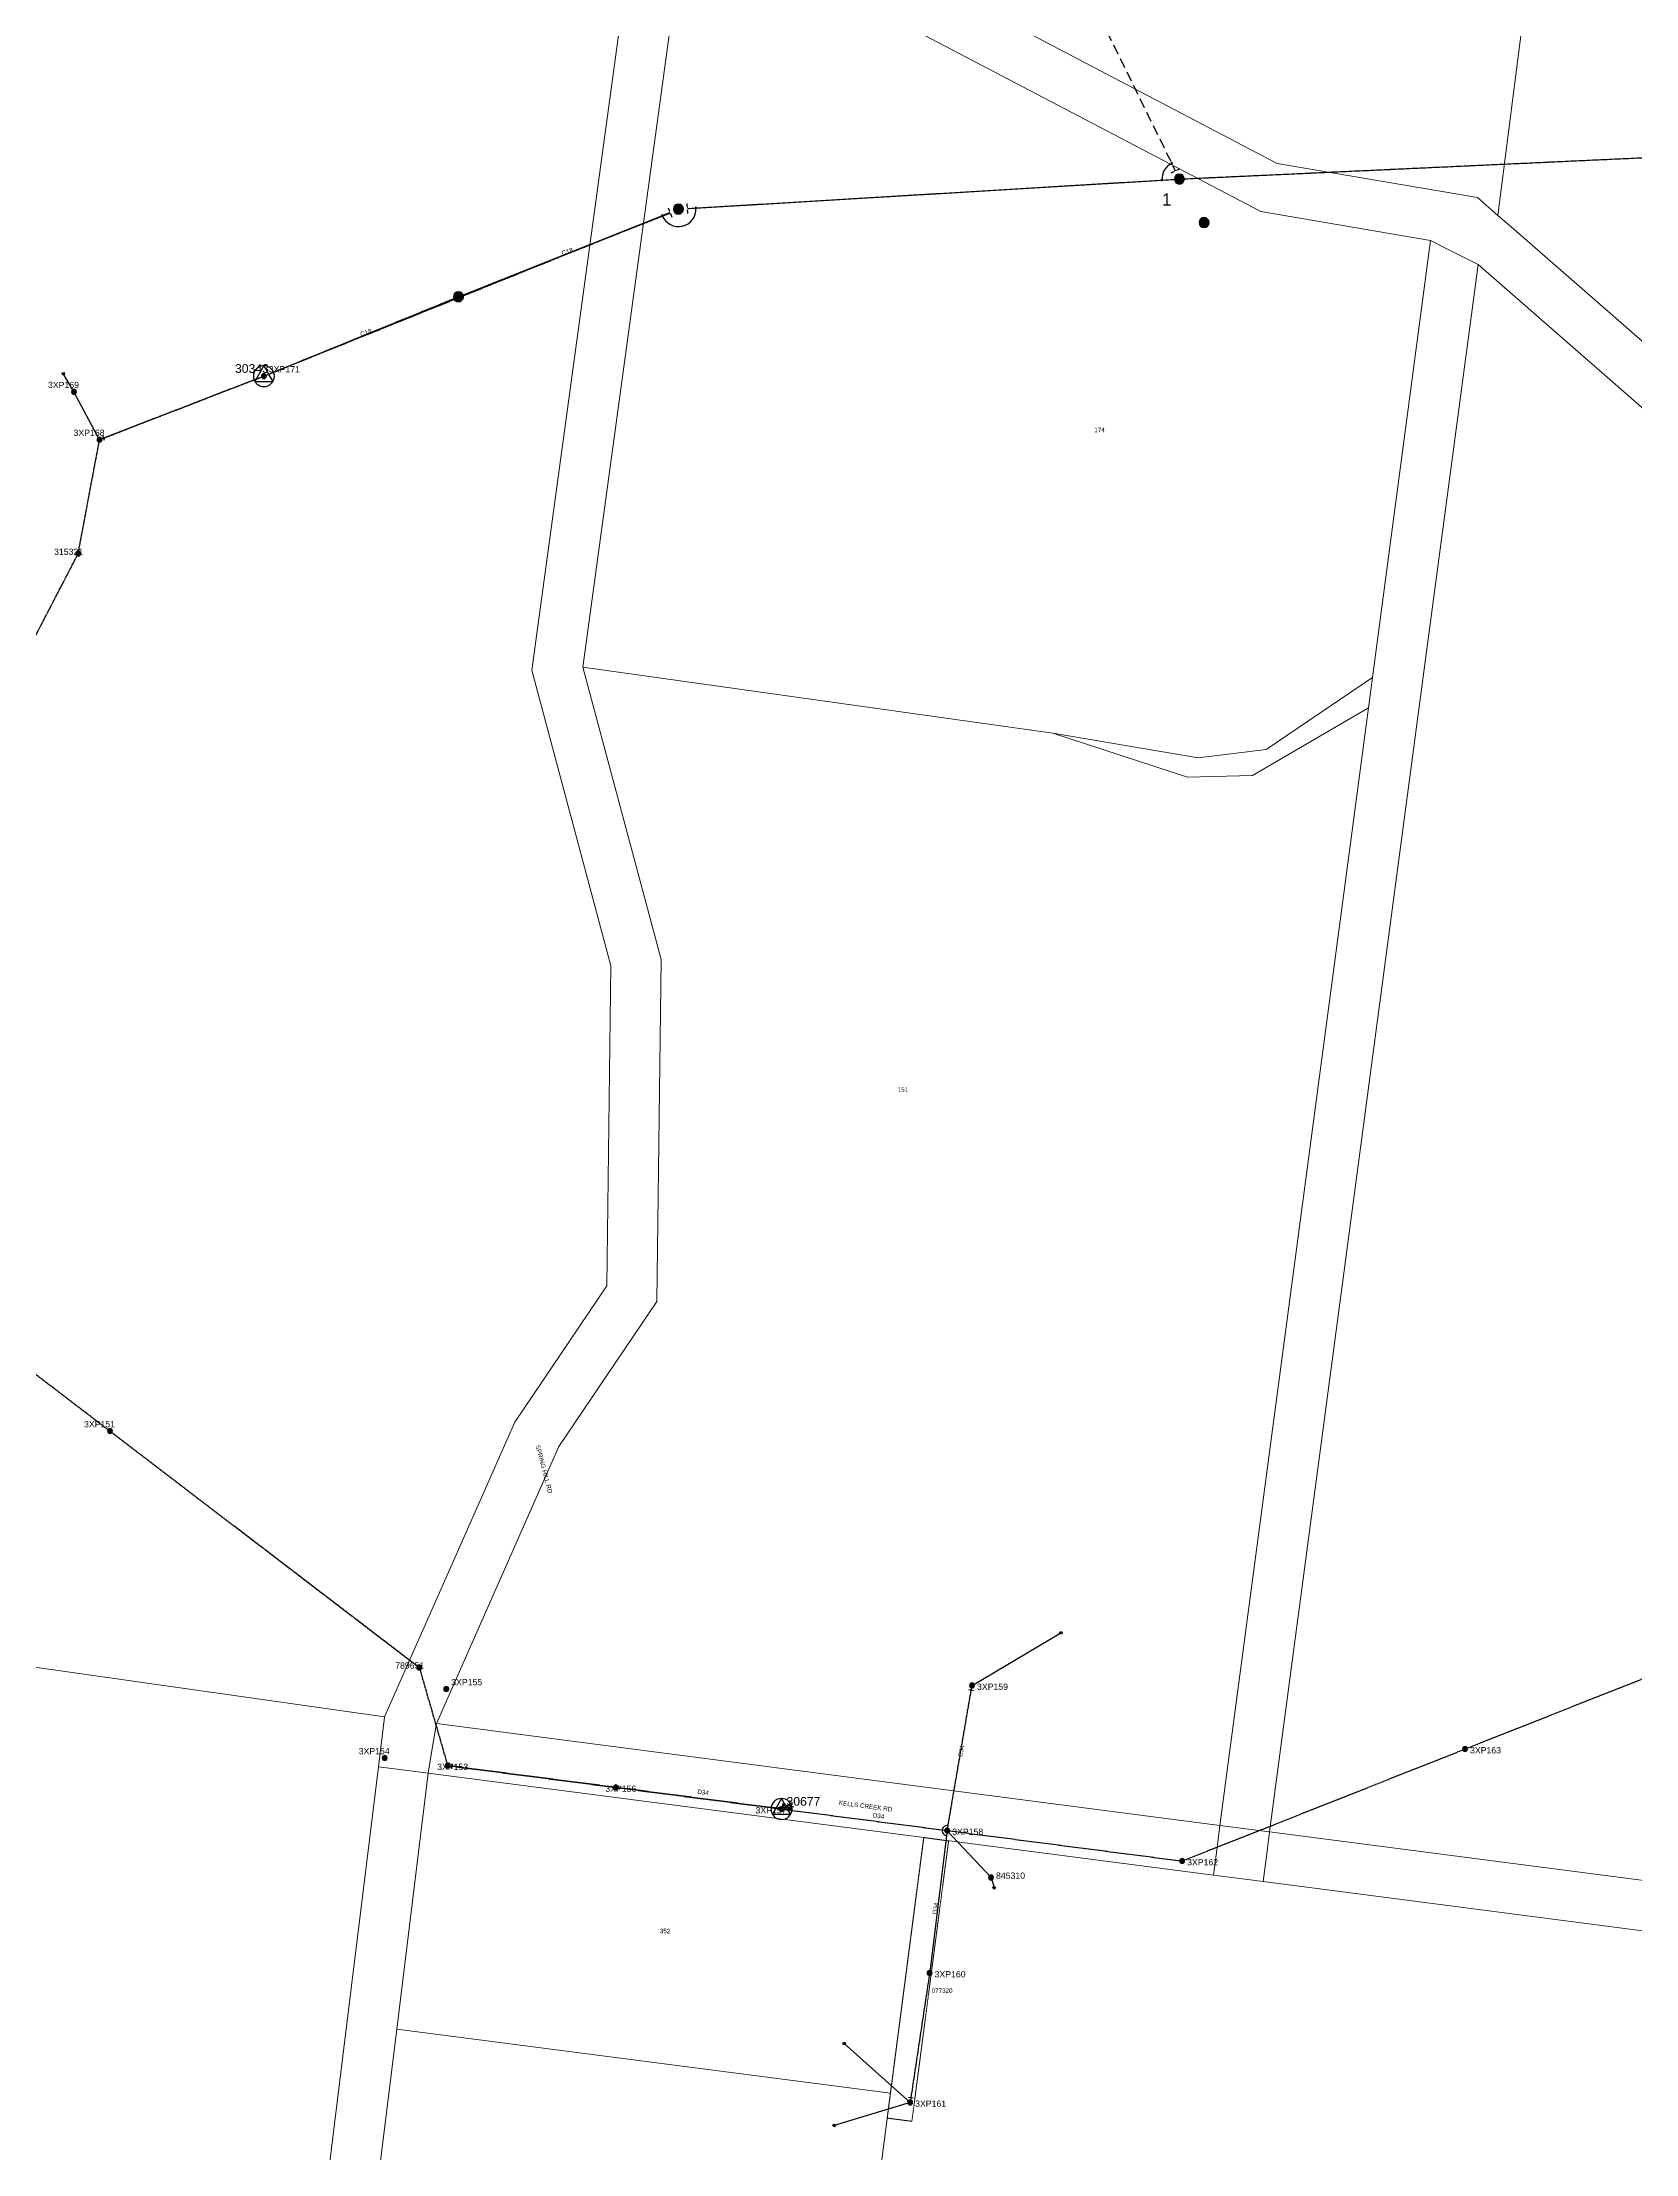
# Model space of a CAD drawing. Header units: metres. Extents: x 257881 to 262822, y 6187520 to 6191911.
# Drawn here: x 259508 to 260147, y 6188930 to 6189777 of the extents above; entities that cross this region are included whole.
import ezdxf
from ezdxf.enums import TextEntityAlignment as Align

# ---------------------------------------------------------------- set-up
doc = ezdxf.new("R2010")
doc.units = ezdxf.units.M
for name, pattern in [('Cable Exist OH', [1, 1, 0]), ('Cable New OH', [6, 4, -2]), ('HIDDEN', [0.375, 0.25, -0.125]), ('HIDDEN2', [0.1875, 0.125, -0.0625])]:
    doc.linetypes.add(name, pattern=pattern)
doc.layers.get('0').update_dxf_attribs({"color": 6})
for name, color, linetype, lineweight in [('Cadastre Land Parcels_SP_EXT', 8, 'Continuous', 5), ('Cadastre Other Property_SP_EXT', 8, 'HIDDEN', 5), ('Cadastre Roads_SP_EXT', 8, 'Continuous', 5)]:
    doc.layers.add(name, color=color, linetype=linetype, lineweight=lineweight)
for name, color, linetype in [('Equip_LV_EXT', 7, 'Continuous'), ('Mains_HV_EXT', 7, 'Continuous'), ('Mains_HV_MOD', 3, 'Continuous'), ('Mains_HV_NEW', 2, 'Continuous'), ('Mains_HV_New_B10', 2, 'Continuous'), ('Mains_HV_NEW_Hardwired', 2, 'Continuous'), ('Mains_LV_EXT', 7, 'Continuous'), ('Mains_LV_MOD', 3, 'Continuous'), ('OH_Details_SP_MISC', 7, 'Continuous'), ('Services_SP_EXT', 7, 'Continuous'), ('Sub_SP_TR_HV_LV_EXT', 7, 'Continuous'), ('Sub_SP_TR_HV_LV_MOD', 3, 'Continuous'), ('SupportsOH_SP_TR_HV_LV_SL_EXT', 7, 'Continuous'), ('SupportsOH_SP_TR_HV_LV_SL_MOD', 3, 'Continuous')]:
    doc.layers.add(name, color=color, linetype=linetype)
doc.styles.add('iecARIAL', font='arial.ttf', dxfattribs={"height": 2})
doc.styles.add('POLE_LABEL', font='arial.ttf')
doc.styles.get("Standard").update_dxf_attribs({"font": 'arial.ttf'})

# ---------------------------------------------------------------- blocks, each defined once
blk = doc.blocks.new('SUB_POLE_EXT')
blk.add_wipeout([(0, 4.22), (0.42, 4.2), (0.83, 4.14), (1.21, 4.05), (1.62, 3.9), (1.99, 3.72), (2.35, 3.51), (2.68, 3.26), (2.99, 2.99), (3.28, 2.66), (3.52, 2.34), (3.76, 1.92), (3.9, 1.62), (4.04, 1.23), (4.18, 0.63), (4.22, 0), (4.18, -0.61), (4.06, -1.15), (3.9, -1.62), (3.58, -2.24), (3.22, -2.73), (2.97, -3.01), (2.68, -3.26), (2.36, -3.5), (2, -3.72), (1.64, -3.89), (1.25, -4.03), (0.82, -4.14), (0.42, -4.2), (0, -4.22), (-0.41, -4.2), (-0.8, -4.15), (-1.21, -4.05), (-1.62, -3.9), (-1.99, -3.73), (-2.35, -3.51), (-2.68, -3.26), (-2.96, -3.02), (-3.23, -2.72), (-3.51, -2.35), (-3.71, -2.01), (-3.91, -1.6), (-4.05, -1.21), (-4.16, -0.76), (-4.22, -0.14), (-4.21, 0.39), (-4.14, 0.83), (-4.03, 1.27), (-3.9, 1.63), (-3.71, 2.02), (-3.5, 2.37), (-3.28, 2.67), (-2.99, 2.99), (-2.68, 3.27), (-2.33, 3.52), (-1.98, 3.73), (-1.63, 3.9), (-1.2, 4.05), (-0.78, 4.15), (-0.4, 4.21)])
blk.add_line((2.16, 0.48), (2.16, 0.48, 0))
blk.add_lwpolyline([(-4.22, 0, 1), (4.22, 0, 1)], format="xyb", close=True)
blk.add_lwpolyline([(2.14, 0.52), (0, 4.22), (-3.66, -2.11), (3.66, -2.11)], close=True)
for tag, height, flags, p in [('STREET_CODE', 0.2, 9, (1.5, 0)), ('ASSET_NUM', 3.5, 8, (2, 2)), ('CONSTRUCTED_VOLTAGE', 0.2, 9, (1.5, -0.2)), ('OPERATING_VOLTAGE', 0.2, 9, (1.5, -0.6)), ('OPERATED_BY', 0.2, 9, (1.5, -0.8)), ('ORIENTATION', 0.2, 9, (1.5, -1.2)), ('OWNED_BY', 0.2, 9, (1.5, -1.4)), ('SECONDARY_VOLTAGE', 0.2, 9, (1.5, -1.6)), ('STATE', 0.2, 9, (1.5, -1.8)), ('SUBSTATION_TYPE', 0.2, 9, (1.5, -2)), ('STREETNAME', 0.2, 9, (1.5, -2.8)), ('SUBURB', 0.2, 9, (1.5, -3)), ('Z', 0.2, 1, (1.5, -3.4)), ('NO_PHASES', 0.2, 9, (1.5, -0.4)), ('MAINTAINED_BY', 0.2, 9, (1.5, -1)), ('USAGE', 0.2, 9, (1.5, -2.2)), ('LEGEND', 0.2, 9, (1.5, -2.4)), ('LOCATION', 0.2, 9, (1.5, -2.6)), ('NOTES', 0.2, 9, (1.5, -3.2))]:
    blk.add_attdef(tag, text='', height=height, dxfattribs=dict(flags=flags)).set_placement(p, align=Align.MIDDLE_LEFT)
blk = doc.blocks.new('LV_OH_LINKS_DISTFUSE_EXT')
for p, q in [((0, 0), (0.96, 0)), ((3.84, 0), (4.8, 0))]:
    blk.add_line(p, q)
blk.add_lwpolyline([(3.84, -1.2), (3.84, 1.2), (0.96, -1.2), (0.96, 1.2)], close=True)
at = {"flags": 9}
for tag, p in [('ACTUAL_STATUS', (0, 0)), ('CONSTRUCTED_VOLTAGE', (0, -0.2)), ('OPERATING_VOLTAGE', (0, -0.6)), ('ORIENTATION', (0, -0.8)), ('OWNED_BY', (0, -1)), ('STATE', (0, -1.2)), ('SWITCH_TYPE', (0, -1.4)), ('NO_PHASES', (0, -0.4)), ('USAGE', (0, -1.6)), ('NOTES', (0, -1.8))]:
    blk.add_attdef(tag, text='', height=0.2, dxfattribs=at).set_placement(p, align=Align.MIDDLE_LEFT)
at = {"flags": 1}
blk.add_attdef('Z', (0, 0), '', height=0.2, dxfattribs=at)
blk = doc.blocks.new('CCP_EXT')
blk.add_wipeout([(0, 0.57), (0.57, 0), (0, -0.57), (-0.57, 0)])
blk.add_lwpolyline([(-0.57, 0), (0, 0.57), (0.57, 0), (0, -0.57), (-0.57, 0)])
at = {"flags": 1}
blk.add_attdef('Z', (0, 0), '', height=0.2, dxfattribs=at)
at = {"flags": 9}
for tag, p in [('CCP_TYPE', (0, 0)), ('CONSTRUCTED_VOLTAGE', (0, -0.2)), ('OPERATING_VOLTAGE', (0, -0.6)), ('ORIENTATION', (0, -0.8)), ('OWNED_BY', (0, -1)), ('STATE', (0, -1.8)), ('NO_PHASES', (0, -0.4)), ('USAGE', (0, -1.2)), ('LEGEND', (0, -1.4)), ('LIFE_SUPPORT', (0, -1.6)), ('NOTES', (0, -2))]:
    blk.add_attdef(tag, text='', height=0.2, dxfattribs=at).set_placement(p, align=Align.MIDDLE_LEFT)
blk = doc.blocks.new('POLE_EXT')
blk.add_hatch(color=256).paths.add_polyline_path([(-1, 0, 1), (1, 0, 1)])
blk.add_lwpolyline([(-1, 0, 1), (1, 0, 1)], format="xyb", close=True)
for tag, height, flags, p in [('pNumber', 2.5, 8, (-17.84, 2.07)), ('OWNED_BY', 0.2, 9, (1.35, -0.4)), ('SPECIAL_USE', 0.2, 9, (1.35, -0.8)), ('STATE', 0.2, 9, (1.35, -1)), ('cLV', 0.2, 9, (1.35, -1.4)), ('hDepth', 0.2, 9, (1.35, -1.6)), ('hDia', 0.2, 9, (1.35, -1.8)), ('cHV', 0.2, 9, (1.35, -2)), ('cLinedev', 0.2, 9, (1.35, -3.4)), ('pExisting', 0.2, 9, (1.35, -3.8)), ('PARENT', 0.2, 9, (1.35, -0.6)), ('USAGE', 0.2, 9, (1.35, -1.2)), ('LBRACKET', 0.2, 9, (1.35, -2.2)), ('LExisting', 0.2, 9, (1.35, -2.4)), ('LANTNUMBER', 0.2, 9, (1.35, -2.6)), ('LOther', 0.2, 9, (1.35, -2.8)), ('LRemove', 0.2, 9, (1.35, -3)), ('LEGEND', 0.2, 9, (1.35, -3.2)), ('LOCATION', 0.2, 9, (1.35, -3.6)), ('PFNUMBER', 0.2, 9, (1.35, -4)), ('NEWPFNUMBER', 0.2, 9, (1.35, -4.2)), ('pFooting', 0.2, 9, (1.35, -4.4)), ('pNew', 0.2, 9, (1.35, -4.6)), ('pRelocate', 0.2, 9, (1.35, -5)), ('pRemove', 0.2, 9, (1.35, -5.2)), ('pReplace', 0.2, 9, (1.35, -5.4)), ('pStay', 0.2, 9, (1.35, -5.6)), ('pType', 0.2, 9, (1.35, -5.8)), ('cspan', 0.2, 9, (1.35, -6)), ('STREETNAME', 0.2, 9, (1.35, -6.2)), ('SUBURB', 0.2, 9, (1.35, -6.4)), ('OPERATED_BY', 0.2, 9, (1.36, -7.01)), ('NOTES', 0.2, 9, (1.35, -6.6)), ('MAINTAINED_BY', 0.2, 9, (1.36, -6.81))]:
    blk.add_attdef(tag, text='', height=height, dxfattribs=dict(flags=flags)).set_placement(p, align=Align.MIDDLE_LEFT)
at = {"style": 'POLE_LABEL'}
for tag, height, flags, p in [('STRUCTURE_PLANT_NUMBER', 0.2, 9, (1.35, 0.03)), ('ASSET_NUM', 2.5, 8, (2, 2)), ('STREET_CODE', 0.2, 9, (1.35, -0.2))]:
    blk.add_attdef(tag, text='', height=height, dxfattribs=dict(at, flags=flags)).set_placement(p, align=Align.MIDDLE_LEFT)
at = {"flags": 1}
blk.add_attdef('Z', (1.35, -7.33), '', height=0.2, dxfattribs=at)
blk = doc.blocks.new('End Shackle_EXT')
blk.add_wipeout([(0, 0.25), (1.81, 0.25), (1.82, -0.25), (0, -0.25)])
blk.add_line((1.81, -1), (1.81, 1))
at = {"flags": 1}
blk.add_attdef('Z', (0, 0), '', height=0.2, dxfattribs=at)
at = {"flags": 9}
for tag, p in [('CONNECTOR_TYPE', (0, 0)), ('CONSTRUCTED_VOLTAGE', (0, -0.2)), ('OPERATING_VOLTAGE', (0, -0.6)), ('ORIENTATION', (0, -0.8)), ('OWNED_BY', (0, -1)), ('STATE', (0, -1.2)), ('NO_PHASES', (0, -0.4)), ('USAGE', (0, -1.4)), ('NOTES', (0, -1.6))]:
    blk.add_attdef(tag, text='', height=0.2, dxfattribs=at).set_placement(p, align=Align.MIDDLE_LEFT)
blk = doc.blocks.new('End Shackle_NEW')
blk.add_line((1, 1.81), (-1, 1.81))
at = {"flags": 1}
blk.add_attdef('Z', (0, 0), '', height=0.2, dxfattribs=at)
at = {"flags": 9}
for tag, p in [('CONNECTOR_TYPE', (0, 0)), ('CONSTRUCTED_VOLTAGE', (0, -0.2)), ('OPERATING_VOLTAGE', (0, -0.6)), ('ORIENTATION', (0, -0.8)), ('OWNED_BY', (0, -1)), ('STATE', (0, -1.2)), ('OPERATED_BY', (0, -2.01)), ('NO_PHASES', (0, -0.4)), ('USAGE', (0, -1.4)), ('NOTES', (0, -1.6)), ('MAINTAINED_BY', (0, -1.81))]:
    blk.add_attdef(tag, text='', height=0.2, dxfattribs=at).set_placement(p, align=Align.MIDDLE_LEFT)
blk.add_wipeout([(-0.25, 0), (-0.25, 1.81), (0.25, 1.82), (0.25, 0)])
blk = doc.blocks.new('BOND POINT')
blk.add_hatch(color=256).paths.add_polyline_path([(-1, 0, 1), (1, 0, 1)])
blk.add_lwpolyline([(-1, 0, 1), (1, 0, 1)], format="xyb", close=True)

msp = doc.modelspace()

# ---------------------------------------------------------------- linework, layer by layer
at = {"layer": 'Cadastre Land Parcels_SP_EXT', "linetype": 'Continuous'}
for points in [[(260523.1, 6189787.57), (260422.69, 6189812.35), (260347.56, 6189836.2), (260381.46, 6189952.36), (260372.64, 6189953.85), (260407.82, 6190244.67), (260390.61, 6190246.51), (259882.41, 6190300.66), (259876.32, 6190244), (259858.51, 6190078.59), (260135.05, 6190047.31), (260110.79, 6189856.99), (260091.73, 6189707.42), (260097, 6189702.79), (260217.81, 6189597.39), (260358.36, 6189474.75), (260457.93, 6189312.59), (260523.1, 6189787.57)], [(260110.79, 6189856.99), (260135.05, 6190047.31), (259858.51, 6190078.59), (259833.22, 6189842.73), (259773.25, 6189848.95), (260003.15, 6189728.23), (260083.55, 6189714.54), (260091.73, 6189707.42), (260110.79, 6189856.99)], [(259998.73, 6189493.12), (260041.4, 6189522.09), (260064.76, 6189697.4), (259996.66, 6189708.97), (259766.11, 6189829.9), (259724.63, 6189526.24), (259913.18, 6189499.69), (259971.49, 6189489.87), (259998.73, 6189493.12)], [(260453.68, 6189281.18), (260342.78, 6189461.58), (260200.03, 6189586.2), (260083.78, 6189687.68), (260064.59, 6189543.39), (260000.17, 6189058.93), (260415.71, 6189004.92), (260453.68, 6189281.18)], [(259977.62, 6189041.58), (259861.41, 6189056.68), (259848.05, 6188954.11), (259835.15, 6188854.87), (259637.81, 6188880.52), (259570.51, 6188334.1), (260373.69, 6188228.72), (260416.37, 6188554.27), (260436.21, 6188551.78), (260393.54, 6188226.12), (260583.58, 6188201.15), (260697.71, 6188985.42), (260682.57, 6188987.58), (260499.94, 6189013.52), (260495.89, 6188974.23), (260433.13, 6188982.39), (260413.19, 6188984.98), (259997.55, 6189038.99), (259977.62, 6189041.58)], [(259848.05, 6188954.11), (259650.05, 6188979.85), (259637.81, 6188880.52), (259835.15, 6188854.87), (259848.05, 6188954.11)]]:
    msp.add_lwpolyline(points, close=True, dxfattribs=at)
msp.add_lwpolyline([(259590.72, 6188662.86), (259632.92, 6189005.83), (259632.92, 6189005.83), (259642.74, 6189085), (259645.17, 6189104.94), (259645.17, 6189105.05), (259546.18, 6189119.14), (259499.09, 6189125.81), (258927, 6189206.69), (258836.19, 6189221.15), (258561.27, 6189264.93), (258446.94, 6189285.6), (258163.53, 6189323.09), (258055.89, 6189337.28), (258037.28, 6189188.93), (258024.11, 6189083.92), (257995.53, 6188925.9)], dxfattribs=at)
at = {"layer": 'Cadastre Other Property_SP_EXT', "linetype": 'HIDDEN2'}
msp.add_lwpolyline([(259861.41, 6189056.68), (259846.74, 6188944.13), (259856.66, 6188942.83), (259871.39, 6189055.32), (259861.41, 6189056.68)], close=True, dxfattribs=at)
at = {"layer": 'Cadastre Roads_SP_EXT', "linetype": 'Continuous'}
for points in [[(260064.59, 6189543.39), (260083.78, 6189687.68), (260072.91, 6189693.24), (260064.76, 6189697.4), (260041.4, 6189522.09), (260040.72, 6189516.92), (260039.78, 6189509.84), (259980.23, 6189061.52), (259988.49, 6189060.45), (260000.17, 6189058.93), (260064.59, 6189543.39)], [(259662.68, 6189082.52), (259654.42, 6189083.55), (259642.74, 6189085), (259632.92, 6189005.83), (259590.72, 6188662.86), (259550.66, 6188336.92), (259558.89, 6188335.75), (259570.51, 6188334.1), (259637.81, 6188880.52), (259650.05, 6188979.85), (259662.68, 6189082.52)], [(260415.71, 6189004.92), (260000.17, 6189058.93), (259998.87, 6189049.01), (259997.55, 6189038.99), (260413.19, 6188984.98), (260414.46, 6188995), (260415.71, 6189004.92)]]:
    msp.add_lwpolyline(points, close=True, dxfattribs=at)
at = {"layer": 'Mains_HV_New_B10', "linetype": 'Cable New OH'}
msp.add_lwpolyline([(259903.15, 6189845.79), (259963.97, 6189721.99)], dxfattribs=at)
at = {"layer": 'Mains_HV_NEW_Hardwired', "color": 7, "linetype": 'Continuous'}
msp.add_arc((259963.97, 6189721.99), 7, 116.16379, 183.43181, dxfattribs=at).dxf.unprotected_set("ltscale", 0)
at = {"layer": 'Mains_LV_EXT', "linetype": 'Continuous'}
msp.add_lwpolyline([(259871.17, 6189061.47, 1.028342), (259870.59, 6189057.51)], format="xyb", dxfattribs=at)

# ---------------------------------------------------------------- block references
at = {"layer": 'Mains_HV_NEW_Hardwired', "color": 7, "linetype": 'Continuous', "xscale": 0.3, "yscale": 0.3, "zscale": 0.3}
for p in [(259960.88, 6189728.27), (259956.98, 6189721.57), (259770.02, 6189710.36)]:
    msp.add_blockref('BOND POINT', p, dxfattribs=at).dxf.unprotected_set("ltscale", 0)
at = {"layer": 'Sub_SP_TR_HV_LV_EXT'}
ref = msp.add_blockref('SUB_POLE_EXT', (259804.37, 6189068.13), dxfattribs=at)
ref.add_attrib('ASSET_NUM', '30677', dxfattribs={"layer": '0', "height": 3.5}).set_placement((259806.37, 6189068.38), align=Align.BOTTOM_LEFT)
at = {"layer": 'Sub_SP_TR_HV_LV_MOD'}
ref = msp.add_blockref('SUB_POLE_EXT', (259596.73, 6189642.93), dxfattribs=at)
ref.add_attrib('ASSET_NUM', '30343', dxfattribs={"layer": '0', "height": 3.5}).set_placement((259598.73, 6189643.18), align=Align.BOTTOM_RIGHT)
at = {"layer": 'SupportsOH_SP_TR_HV_LV_SL_EXT'}
ref = msp.add_blockref('POLE_EXT', (259522.23, 6189571.73), dxfattribs=at)
ref.add_attrib('ASSET_NUM', '315321', dxfattribs={"layer": '0', "height": 2.5, "style": 'POLE_LABEL'}).set_placement((259524.23, 6189572.48), align=Align.MIDDLE_RIGHT)
ref = msp.add_blockref('POLE_EXT', (259535.01, 6189219.75), dxfattribs=at)
ref.add_attrib('ASSET_NUM', '3XP151', dxfattribs={"layer": '0', "height": 2.5, "style": 'POLE_LABEL'}).set_placement((259537.01, 6189220.5), align=Align.BOTTOM_RIGHT)
ref = msp.add_blockref('POLE_EXT', (259659.05, 6189124.93), dxfattribs=at)
ref.add_attrib('ASSET_NUM', '789651', dxfattribs={"layer": '0', "height": 2.5, "style": 'POLE_LABEL'}).set_placement((259661.05, 6189125.68), align=Align.MIDDLE_RIGHT)
ref = msp.add_blockref('POLE_EXT', (259669.88, 6189116.25), dxfattribs=at)
ref.add_attrib('ASSET_NUM', '3XP155', dxfattribs={"layer": '0', "height": 2.5, "style": 'POLE_LABEL'}).set_placement((259671.88, 6189117), align=Align.BOTTOM_LEFT)
ref = msp.add_blockref('POLE_EXT', (259645.19, 6189088.57), dxfattribs=at)
ref.add_attrib('ASSET_NUM', '3XP154', dxfattribs={"layer": '0', "height": 2.5, "style": 'POLE_LABEL'}).set_placement((259647.19, 6189089.32), align=Align.BOTTOM_RIGHT)
ref = msp.add_blockref('POLE_EXT', (260078.55, 6189092.18), dxfattribs=at)
ref.add_attrib('ASSET_NUM', '3XP163', dxfattribs={"layer": '0', "height": 2.5, "style": 'POLE_LABEL'}).set_placement((260080.55, 6189092.93), align=Align.TOP_LEFT)
ref = msp.add_blockref('POLE_EXT', (259737.91, 6189076.77), dxfattribs=at)
ref.add_attrib('ASSET_NUM', '3XP156', dxfattribs={"layer": '0', "height": 2.5, "style": 'POLE_LABEL'}).set_placement((259739.91, 6189077.52), align=Align.TOP_CENTER)
ref = msp.add_blockref('POLE_EXT', (259870.84, 6189059.5), dxfattribs=at)
ref.add_attrib('ASSET_NUM', '3XP158', dxfattribs={"layer": '0', "height": 2.5, "style": 'POLE_LABEL'}).set_placement((259872.84, 6189060.25), align=Align.TOP_LEFT)
ref = msp.add_blockref('POLE_EXT', (259965.08, 6189047.26), dxfattribs=at)
ref.add_attrib('ASSET_NUM', '3XP162', dxfattribs={"layer": '0', "height": 2.5, "style": 'POLE_LABEL'}).set_placement((259967.08, 6189048.01), align=Align.TOP_LEFT)
ref = msp.add_blockref('POLE_EXT', (259863.77, 6189002.32), dxfattribs=at)
ref.add_attrib('ASSET_NUM', '3XP160', dxfattribs={"layer": '0', "height": 2.5, "style": 'POLE_LABEL'}).set_placement((259865.78, 6189003.07), align=Align.TOP_LEFT)
at = {"layer": 'SupportsOH_SP_TR_HV_LV_SL_MOD', "xscale": 2, "yscale": 2}
for p in [(259973.88, 6189704.53), (259674.77, 6189674.77)]:
    msp.add_blockref('POLE_EXT', p, dxfattribs=at)

# ---------------------------------------------------------------- texts
at = {"layer": 'Cadastre Land Parcels_SP_EXT'}
for s, p in [('174', (259929.84, 6189620.45)), ('151', (259850.97, 6189355.87)), ('352', (259755.55, 6189018.29))]:
    msp.add_text(s, height=1.8, dxfattribs=at).set_placement(p)
at = {"layer": 'Cadastre Other Property_SP_EXT'}
msp.add_text('077320', height=1.8, dxfattribs=at).set_placement((259864.58, 6188994.37))
at = {"layer": 'Cadastre Roads_SP_EXT'}
for s, rotation, p in [('SPRING HILL RD', 285.00201, (259705.64, 6189213.87)), ('KELLS CREEK RD', 352.5954, (259827.3, 6189069.81))]:
    msp.add_text(s, height=1.8, rotation=rotation, dxfattribs=at).set_placement(p)
at = {"layer": 'Mains_LV_EXT'}
for s, rotation, p in [('C18', 19.46003, (259716.56, 6189691.29)), ('C18', 19.46003, (259635.75, 6189658.85)), ('C34', 79.19276, (259876.86, 6189088.92)), ('D34', 351.46429, (259770.51, 6189074.27)), ('D34', 351.46429, (259840.86, 6189064.82)), ('D34', 81.86244, (259866.67, 6189025.8))]:
    msp.add_text(s, height=1.8, rotation=rotation, dxfattribs=at).set_placement(p)

# ---------------------------------------------------------------- next in the draw order: linework, layer by layer
at = {"layer": 'Cadastre Land Parcels_SP_EXT', "linetype": 'Continuous'}
msp.add_lwpolyline([(259499.09, 6189125.81), (259546.18, 6189119.14), (259645.17, 6189105.05), (259697.4, 6189223.28), (259734.26, 6189277.96), (259735.91, 6189406.43), (259704.15, 6189525.04), (259746.1, 6189831.71), (259746.1, 6189831.71), (259431.3, 6189867.43)], dxfattribs=at)
for points in [[(259913.18, 6189499.69), (259724.63, 6189526.24), (259756.09, 6189408.95), (259754.29, 6189271.7), (259715.04, 6189213.52), (259665.93, 6189102.36), (259980.23, 6189061.52), (260039.78, 6189509.84), (259993.29, 6189482.77), (259967.27, 6189482.1), (259913.18, 6189499.69)], [(259861.41, 6189056.68), (259662.68, 6189082.52), (259650.05, 6188979.85), (259848.05, 6188954.11), (259861.41, 6189056.68)]]:
    msp.add_lwpolyline(points, close=True, dxfattribs=at)
at = {"layer": 'Cadastre Roads_SP_EXT', "linetype": 'Continuous'}
msp.add_lwpolyline([(259980.23, 6189061.52), (259665.93, 6189102.36), (259664.29, 6189092.36), (259662.68, 6189082.52), (259861.41, 6189056.68), (259977.62, 6189041.58), (259978.93, 6189051.61), (259980.23, 6189061.52)], close=True, dxfattribs=at)
at = {"layer": 'Mains_LV_EXT', "linetype": 'Cable Exist OH'}
msp.add_lwpolyline([(259804.37, 6189068.13), (259870.84, 6189059.5)], dxfattribs=at)

# ---------------------------------------------------------------- next in the draw order: block references
at = {"layer": 'Equip_LV_EXT'}
for p in [(259803.97, 6189069.05), (259804.37, 6189069.13)]:
    msp.add_blockref('LV_OH_LINKS_DISTFUSE_EXT', p, dxfattribs=at)
at = {"layer": 'Mains_LV_EXT', "rotation": 199.3873795207463}
msp.add_blockref('End Shackle_EXT', (259763.03, 6189709.94), dxfattribs=at)
at = {"layer": 'Services_SP_EXT'}
msp.add_blockref('CCP_EXT', (259889.62, 6189036.6), dxfattribs=at)
at = {"layer": 'Services_SP_EXT', "rotation": 195.7228051250667}
msp.add_blockref('CCP_EXT', (259825.51, 6188941.17), dxfattribs=at)
at = {"layer": 'SupportsOH_SP_TR_HV_LV_SL_EXT'}
ref = msp.add_blockref('POLE_EXT', (259804.37, 6189068.13), dxfattribs=at)
ref.add_attrib('ASSET_NUM', '3XP157', dxfattribs={"layer": '0', "height": 2.5, "style": 'POLE_LABEL'}).set_placement((259806.37, 6189068.88), align=Align.TOP_RIGHT)
at = {"layer": 'SupportsOH_SP_TR_HV_LV_SL_MOD'}
ref = msp.add_blockref('POLE_EXT', (259596.73, 6189642.93), dxfattribs=at)
ref.add_attrib('ASSET_NUM', '3XP171', dxfattribs={"layer": '0', "height": 2.5, "style": 'POLE_LABEL'}).set_placement((259598.73, 6189643.68), align=Align.BOTTOM_LEFT)

# ---------------------------------------------------------------- next in the draw order: linework, layer by layer
at = {"layer": 'Mains_HV_MOD', "color": 7, "linetype": 'Cable Exist OH'}
for points in [[(259763.03, 6189709.94), (259963.97, 6189721.99), (260182.73, 6189732.08), (260410.51, 6189745.27), (260523.27, 6189758.91)], [(259596.73, 6189642.93), (259763.03, 6189709.94)]]:
    msp.add_lwpolyline(points, dxfattribs=at)
at = {"layer": 'Mains_HV_NEW_Hardwired', "color": 7, "linetype": 'Continuous'}
msp.add_arc((259763.03, 6189709.94), 7, 201.94679, 3.43183, dxfattribs=at).dxf.unprotected_set("ltscale", 0)
at = {"layer": 'Mains_LV_MOD', "linetype": 'Cable Exist OH'}
msp.add_lwpolyline([(259596.73, 6189642.93), (259674.77, 6189674.77), (259763.11, 6189709.7)], dxfattribs=at)
at = {"layer": 'OH_Details_SP_MISC', "color": 7, "linetype": 'Continuous', "flags": 128}
msp.add_lwpolyline([(259596.73, 6189642.93), (259674.77, 6189674.77), (259763.03, 6189709.94), (259963.97, 6189721.99), (260182.73, 6189732.08), (260410.51, 6189745.27)], dxfattribs=at)
at = {"layer": 'Services_SP_EXT'}
for points in [[(259870.74, 6189059.51), (259888.4, 6189040.64), (259889.62, 6189036.6)], [(259855.96, 6188950.43), (259825.51, 6188941.17)]]:
    msp.add_lwpolyline(points, dxfattribs=at)

# ---------------------------------------------------------------- next in the draw order: block references
at = {"layer": 'Mains_HV_NEW_Hardwired', "color": 7, "linetype": 'Continuous', "xscale": 0.3, "yscale": 0.3, "zscale": 0.3}
msp.add_blockref('BOND POINT', (259756.54, 6189707.32), dxfattribs=at).dxf.unprotected_set("ltscale", 0)
at = {"layer": 'Mains_LV_EXT', "rotation": 351.4642657540727}
msp.add_blockref('End Shackle_EXT', (259670.45, 6189085.53), dxfattribs=at)
at = {"layer": 'Services_SP_EXT'}
for p, rotation in [((259516.25, 6189643.95), 144.5343100742388), ((259916.42, 6189138.82), 29.56689587079462), ((259829.47, 6188974.02), 137.0883142709454)]:
    msp.add_blockref('CCP_EXT', p, dxfattribs=dict(at, rotation=rotation))
at = {"layer": 'SupportsOH_SP_TR_HV_LV_SL_EXT'}
ref = msp.add_blockref('POLE_EXT', (259888.4, 6189040.64), dxfattribs=at)
ref.add_attrib('ASSET_NUM', '845310', dxfattribs={"layer": '0', "height": 2.5, "style": 'POLE_LABEL'}).set_placement((259890.4, 6189041.39), align=Align.MIDDLE_LEFT)

# ---------------------------------------------------------------- next in the draw order: linework, layer by layer
at = {"layer": 'Mains_HV_EXT', "linetype": 'Cable Exist OH'}
msp.add_lwpolyline([(259418.97, 6189308.44), (259659.05, 6189124.93), (259670.45, 6189085.53), (259804.37, 6189068.13)], dxfattribs=at)
at = {"layer": 'Mains_LV_EXT', "linetype": 'Cable Exist OH'}
msp.add_lwpolyline([(259804.37, 6189068.13), (259737.91, 6189076.77), (259670.45, 6189085.53)], dxfattribs=at)
at = {"layer": 'Services_SP_EXT'}
for points in [[(259530.81, 6189617.44), (259520.55, 6189636.64), (259516.25, 6189643.95)], [(259880.79, 6189117.67), (259916.42, 6189138.82)], [(259855.96, 6188950.43), (259829.47, 6188974.02)]]:
    msp.add_lwpolyline(points, dxfattribs=at)

# ---------------------------------------------------------------- next in the draw order: block references
at = {"layer": 'Mains_HV_NEW', "color": 7, "linetype": 'Continuous', "xscale": 2, "yscale": 2, "zscale": 2}
for p, rotation in [((259963.97, 6189721.99), 26.1637903625525), ((259763.03, 6189709.94), 111.9467904198969)]:
    msp.add_blockref('End Shackle_NEW', p, dxfattribs=dict(at, rotation=rotation)).dxf.unprotected_set("ltscale", 0)
at = {"layer": 'SupportsOH_SP_TR_HV_LV_SL_EXT'}
ref = msp.add_blockref('POLE_EXT', (259670.45, 6189085.53), dxfattribs=at)
ref.add_attrib('ASSET_NUM', '3XP153', dxfattribs={"layer": '0', "height": 2.5, "style": 'POLE_LABEL'}).set_placement((259672.45, 6189086.28), align=Align.TOP_CENTER)
at = {"layer": 'SupportsOH_SP_TR_HV_LV_SL_MOD'}
ref = msp.add_blockref('POLE_EXT', (259520.55, 6189636.64), dxfattribs=at)
ref.add_attrib('ASSET_NUM', '3XP169', dxfattribs={"layer": '0', "height": 2.5, "style": 'POLE_LABEL'}).set_placement((259522.55, 6189637.39), align=Align.BOTTOM_RIGHT)

# ---------------------------------------------------------------- next in the draw order: block references
at = {"layer": 'Mains_HV_NEW', "color": 7, "linetype": 'Continuous', "xscale": 2, "yscale": 2, "zscale": 2, "rotation": 273.4318254220345}
msp.add_blockref('End Shackle_NEW', (259763.03, 6189709.94), dxfattribs=at).dxf.unprotected_set("ltscale", 0)
at = {"layer": 'Mains_LV_EXT'}
for p, rotation in [((259530.81, 6189617.44), 19.46002949950503), ((259880.79, 6189117.67), 259.1204123594973), ((259855.96, 6188950.43), 81.1335530704341)]:
    msp.add_blockref('End Shackle_EXT', p, dxfattribs=dict(at, rotation=rotation))
at = {"layer": 'SupportsOH_SP_TR_HV_LV_SL_MOD'}
ref = msp.add_blockref('POLE_EXT', (259963.97, 6189721.99), dxfattribs=dict(at, xscale=2, yscale=2, zscale=2))
ref.add_attrib('pNumber', '1', dxfattribs={"height": 5, "style": 'iecARIAL'}).set_placement((259956.95, 6189713.75), align=Align.MIDDLE_LEFT)

# ---------------------------------------------------------------- next in the draw order: linework, layer by layer
at = {"layer": 'Mains_HV_EXT', "linetype": 'Cable Exist OH'}
for points in [[(259418.97, 6189308.44), (259478.7, 6189487.82), (259522.23, 6189571.73), (259530.81, 6189617.44), (259596.73, 6189642.93)], [(259804.37, 6189068.13), (259965.08, 6189047.26), (260309.21, 6189183.5)]]:
    msp.add_lwpolyline(points, dxfattribs=at)
at = {"layer": 'Mains_LV_EXT', "linetype": 'Cable Exist OH'}
for points in [[(259870.84, 6189059.5), (259880.79, 6189117.67)], [(259870.84, 6189059.5), (259863.77, 6189002.32), (259855.96, 6188950.43)]]:
    msp.add_lwpolyline(points, dxfattribs=at)
at = {"layer": 'Mains_LV_MOD', "linetype": 'Cable Exist OH'}
msp.add_lwpolyline([(259596.73, 6189642.93), (259530.81, 6189617.44)], dxfattribs=at)

# ---------------------------------------------------------------- next in the draw order: block references
at = {"layer": 'SupportsOH_SP_TR_HV_LV_SL_EXT'}
ref = msp.add_blockref('POLE_EXT', (259880.79, 6189117.67), dxfattribs=at)
ref.add_attrib('ASSET_NUM', '3XP159', dxfattribs={"layer": '0', "height": 2.5, "style": 'POLE_LABEL'}).set_placement((259882.79, 6189118.42), align=Align.TOP_LEFT)
ref = msp.add_blockref('POLE_EXT', (259855.96, 6188950.43), dxfattribs=at)
ref.add_attrib('ASSET_NUM', '3XP161', dxfattribs={"layer": '0', "height": 2.5, "style": 'POLE_LABEL'}).set_placement((259857.96, 6188951.18), align=Align.TOP_LEFT)
at = {"layer": 'SupportsOH_SP_TR_HV_LV_SL_MOD', "xscale": 2, "yscale": 2}
msp.add_blockref('POLE_EXT', (259763.03, 6189709.94), dxfattribs=at)
at = {"layer": 'SupportsOH_SP_TR_HV_LV_SL_MOD'}
ref = msp.add_blockref('POLE_EXT', (259530.81, 6189617.44), dxfattribs=at)
ref.add_attrib('ASSET_NUM', '3XP168', dxfattribs={"layer": '0', "height": 2.5, "style": 'POLE_LABEL'}).set_placement((259532.81, 6189618.19), align=Align.BOTTOM_RIGHT)

doc.saveas('drawing.dxf')
